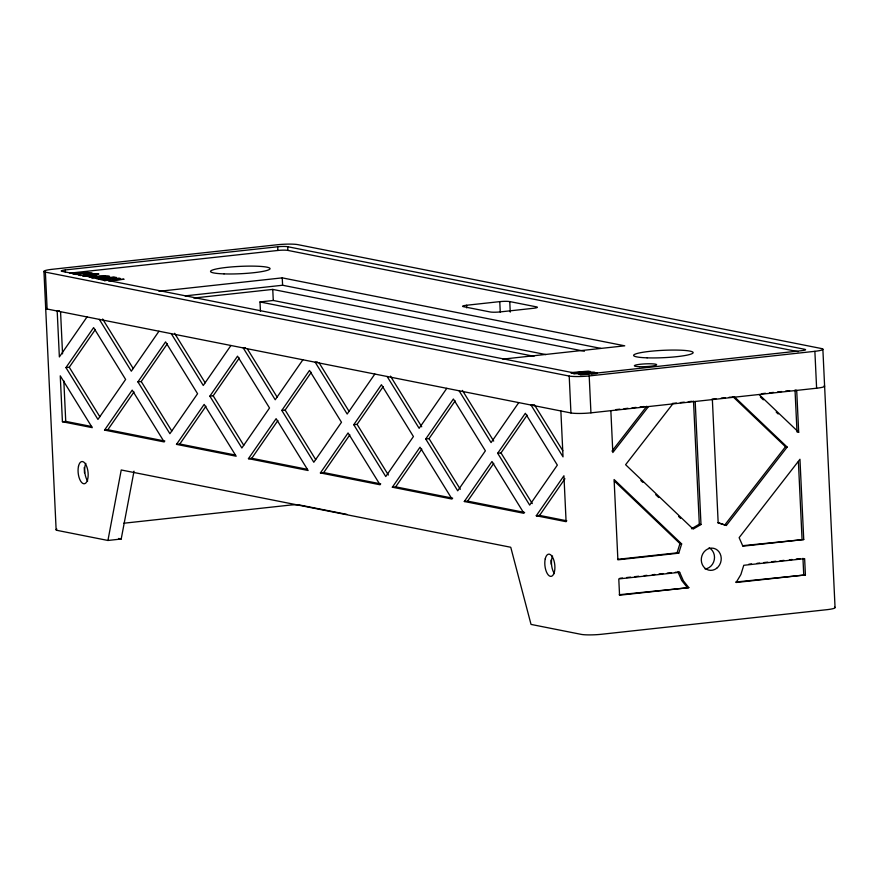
<?xml version="1.0" encoding="UTF-8"?>
<svg xmlns="http://www.w3.org/2000/svg" width="879" height="879" viewBox="0 0 879 879"><rect width="100%" height="100%" fill="white"/><g stroke="black" fill="none" stroke-linecap="round" stroke-linejoin="round"><path stroke-width="1.32" d="M56.871 529.092A15.328 1.89 -2.7 0 0 57.564 530.466L107.93 540.464L121.236 469.979L510.754 547.265L531.026 624.409L581.393 634.407A15.328 1.89 -2.7 0 0 601.379 634.286L827.062 609.663A15.328 1.89 -2.7 0 0 834.6 607.18M107.93 540.464L121.203 539.014L134.015 471.188M617.552 559.341L677.072 552.847L679.972 543.585L614.41 481.099M678.753 553.177L681.654 543.914L614.102 479.538L617.882 559.824L678.753 553.177L677.072 552.847M87.032 316.934L59.365 356.929L57.19 311.023L59.409 310.781M65.947 367.598L93.613 327.614L125.62 379.442L97.943 419.426L65.947 367.598L69.265 367.235L95.404 329.471M158.978 331.218L131.312 371.202L99.316 319.374M104.535 430.095L132.202 390.111L164.208 441.939L104.535 430.095L107.853 429.732L164.867 441.049M137.904 381.882L165.571 341.887L197.566 393.715L169.9 433.699L137.904 381.882L141.222 381.519L167.351 343.755M107.853 429.732L133.993 391.968M230.935 345.491L203.269 385.474L171.273 333.657M176.492 444.378L204.159 404.395L236.154 456.212L176.492 444.378L179.81 444.016L235.495 455.069M209.861 396.154L237.528 356.171L269.523 407.999L241.857 447.982L209.861 396.154L213.179 395.792L239.308 358.028M179.81 444.016L205.939 406.252M302.892 359.775L275.226 399.758L243.23 347.93L245.439 347.688M248.449 458.651L276.116 418.668L308.111 470.496L248.449 458.651L251.768 458.289L307.452 469.342M281.807 410.427L309.485 370.444L341.481 422.272L313.814 462.255L281.807 410.427L285.137 410.075L311.265 372.311M251.768 458.289L277.896 420.525M374.839 374.047L347.172 414.031L315.176 362.214L317.396 361.972M320.395 472.935L348.062 432.951L380.069 484.768L320.395 472.935L323.714 472.572L380.728 483.879M353.765 424.711L381.431 384.727L413.427 436.544L385.76 476.539L353.765 424.711L357.083 424.348L383.211 386.584M323.714 472.572L349.853 434.808M446.796 388.331L419.129 428.315L387.134 376.487M392.353 487.208L420.019 447.224L452.015 499.052L392.353 487.208L395.671 486.845L452.685 498.162M425.722 438.984L453.388 399L485.384 450.828L457.717 490.812L425.722 438.984L429.04 438.621L455.168 400.857M395.671 486.845L421.799 449.081M518.753 402.604L491.086 442.587L459.091 390.77M464.31 501.491L491.976 461.497L523.972 513.325L464.31 501.491L467.628 501.129L524.642 512.435M497.679 453.267L525.345 413.284L557.341 465.101L529.674 505.095L497.679 453.267L500.997 452.905L527.125 415.141M467.628 501.129L493.756 463.365M536.267 515.764L563.933 475.781L566.098 521.686L536.267 515.764L539.585 515.402L566.823 520.808M539.585 515.402L564.944 478.747M611.971 451.125L646.801 406.23M648.482 406.57L612.828 452.52L610.85 410.669M672.776 403.911L625.606 464.705L693.157 529.081L700.992 524.521L695.19 401.472M724.67 525.126L785.485 446.752L787.166 447.081L726.351 525.466L717.66 522.719M691.476 528.751L699.31 524.192L700.992 524.521M100.711 279.709L112.072 277.808L109.326 278.258C128.499 277.171 103.052 276.445 100.536 279.137M98.283 279.115L100.624 278.753L96.36 278.698M104.502 280.797L110.567 279.621L105.271 280.192M91.834 277.731L95.35 277.303L89.372 277.357M578.865 374.08L593.028 372.081L595.083 372.487L591.215 373.015L597.248 372.916M573.866 373.96L590.666 371.608L588.315 371.147L570.647 372.619M574.405 373.256L583.107 372.081L571.218 373.125M72.594 273.787L86.329 272.391L91.976 272.864L87.076 273.841L85.065 273.446L87.933 273.017L74.199 274.325L80.428 274.567L79.264 274.698M65.299 269.941L277.698 246.768A7.45 0.923 -2.7 0 1 287.697 246.713L804.801 349.315A7.45 0.923 -2.7 0 1 801.527 350.71L589.117 373.883A7.45 0.923 -2.7 0 1 579.118 373.938L62.013 271.336A7.45 0.923 -2.7 0 1 65.299 269.941L65.409 272.402M69.551 273.182L277.874 250.46A7.45 0.923 -2.7 0 1 287.872 250.405L798.242 351.677M102.085 279.994L118.786 278.171L120.236 278.467L112.248 279.951L124.082 279.225L108.655 280.906M158.978 291.312L282.247 277.863L624.749 345.821L502.832 359.126M185.062 295.882L282.598 285.246L600.917 348.403M193.787 298.036L272.754 289.411L584.359 351.248M260.448 311.331L259.997 301.936L273.281 300.486L545.936 354.589M466.573 305.255L499.766 301.629A7.45 0.923 -2.7 0 1 509.754 301.574L536.619 306.903A7.45 0.923 -2.7 0 1 533.344 308.298L500.151 311.913A7.45 0.923 -2.7 0 1 490.163 311.968L463.299 306.639A7.45 0.923 -2.7 0 1 466.573 305.255L466.705 307.892M62.42 421.744L92.251 427.655L60.255 375.838L62.42 421.744L65.738 421.382L91.68 426.524M45.378 272.116L569.207 376.058A15.328 1.89 -2.7 0 0 589.194 375.937L814.877 351.314A15.328 1.89 -2.7 0 0 821.436 348.534L297.607 244.593A15.328 1.89 -2.7 0 0 277.621 244.714L51.938 269.337A15.328 1.89 -2.7 0 0 45.378 272.116L47.125 309.023L570.943 412.965A15.328 1.89 -2.7 0 0 590.941 412.844L816.613 388.221A15.328 1.89 -2.7 0 0 824.161 385.738M533.256 404.801L531.037 405.043L563.032 456.871L560.868 410.965M615.893 409.603L619.926 409.164M623.958 408.724L627.991 408.285M632.023 407.845L636.055 407.406M640.088 406.966L644.12 406.527M672.424 403.439L676.369 403.011M680.324 402.582L684.28 402.142M688.235 401.714L692.191 401.285M712.001 399.121L715.956 398.692M721.23 398.11L725.186 397.682M729.141 397.253L734.778 397.154L787.166 447.081M761.423 393.726L765.455 393.287M769.488 392.847L773.52 392.408M777.552 391.968L781.585 391.529M785.617 391.089L789.65 390.65M123.774 523.236L289.883 505.117A7.45 0.923 -2.7 0 1 299.882 505.062L346.886 514.391M742.546 545.705L803.736 539.541L799.956 459.267L739.129 537.651L742.865 546.189L803.736 539.541M619.816 578.294L622.519 578.008M626.573 577.558L630.628 577.118M634.693 576.679L638.747 576.228M644.153 575.646L646.867 575.349M652.273 574.756L654.976 574.459M659.041 574.02L663.096 573.58M667.15 573.13L671.215 572.69M675.27 572.251L679.654 572.284L683.39 580.821L688.828 587.655L619.552 595.215L618.783 578.931L679.654 572.284M748.853 564.219L751.556 563.922M756.973 563.34L759.676 563.043M763.73 562.593L767.785 562.153M771.85 561.714L775.904 561.263M779.959 560.824L784.024 560.384M789.43 559.791L792.133 559.494M796.198 559.055L800.253 558.615M619.234 594.731L688.828 587.655M735.811 582.008L805.406 574.932L804.637 558.648L743.766 565.296L740.876 574.558L736.13 582.491L805.406 574.932M82.736 276.193L91.526 275.27C77.517 275.039 102.074 273.336 92.152 274.622C114.512 273.325 72.507 273.633 86.032 275.358L83.307 275.632M96.646 278.269C117.292 276.764 109.315 274.962 98.426 276.325L105.832 276.489L91.812 277.907M580.261 374.904L588.447 374.234M591.171 374.004L596.621 373.564M259.997 301.936L534.003 356.303M79 275.182L80.967 275.577M798.681 432.248L797 431.919L795.023 390.067L796.704 390.397L798.681 432.248L759.071 394.506M679.972 543.585L681.654 543.914M118.522 538.475L121.203 539.014M726.351 525.466L718.165 522.653L712.364 399.593M760.357 397L763.335 399.835M776.201 412.097L778.179 413.987M733.097 396.825L785.485 446.752M640.813 480.472L642.802 482.362M655.723 494.668L658.701 497.514M678.566 516.445L680.555 518.335M687.147 587.315L681.708 580.492L677.973 571.954M534.355 404.681L562.802 450.751M462.409 390.408L493.69 441.071M500.997 452.905L532.278 503.579M390.452 376.124L421.733 426.798M429.04 438.621L460.321 489.295M319.209 363.005L349.073 411.372M357.083 424.348L388.375 475.023M247.252 348.721L277.116 397.088M285.137 410.075L315.704 459.596M174.591 333.295L205.17 382.815M213.179 395.792L243.758 445.312M102.634 319.011L133.212 368.532M141.222 381.519L171.801 431.04M69.265 367.235L99.843 416.756M822.865 349.161L835.05 607.51M814.877 351.314L816.613 388.221M798.396 461.651L802.055 539.212M802.956 558.319L803.725 574.602M693.509 401.143L699.31 524.192M589.194 375.937L590.941 412.844M569.207 376.058L570.943 412.965M550.979 560.11L551.177 564.197M509.754 301.574L510.259 312.122M499.766 301.629L500.261 312.177M287.697 246.713L287.872 250.405M282.247 277.863L282.598 285.246M277.698 246.768L277.874 250.46M272.754 289.411L273.281 300.486M114.149 277.215L114.27 279.676M113.039 277.149L113.16 279.61M104.854 277.786L104.964 280.247M104.008 278.028L104.129 280.489M96.371 273.688L96.481 276.138M95.712 273.633L95.833 276.094M95.02 273.611L95.13 276.072M84.241 467.496L84.494 472.946M60.574 312.012L62.552 353.863M63.826 380.871L65.738 421.382M43.95 271.49L56.135 529.839M47.125 309.023A15.328 1.89 -2.7 0 1 46.422 307.65M709.067 547.771A11.174 9.922 -78.8 0 1 714.297 559.725A11.174 9.922 -78.8 0 1 705.068 568.977M87.68 481.011A11.174 4.944 83.8 0 1 85.823 463.387M554.429 573.624A11.174 4.944 83.8 0 1 552.561 556M588.798 373.344L581.568 374.3L589.864 373.553L588.798 373.344M94.086 275.457L91.614 275.731L97.206 276.083L94.086 275.457M224.013 273.885A29.787 3.681 -2.7 0 0 269.996 268.875A29.787 3.681 -2.7 0 0 226.859 267.381A29.787 3.681 -2.7 0 0 224.013 273.885M647.098 357.841A29.787 3.681 -2.7 0 0 693.091 352.82A29.787 3.681 -2.7 0 0 649.944 351.336A29.787 3.681 -2.7 0 0 647.098 357.841M639.374 366.686A11.174 1.384 -2.7 0 0 656.624 364.807A11.174 1.384 -2.7 0 0 640.439 364.247A11.174 1.384 -2.7 0 0 639.374 366.686M716.693 568.284A11.174 9.922 -78.8 0 0 715.792 549.1A11.174 9.922 -78.8 0 0 701.299 560.319A11.174 9.922 -78.8 0 0 716.693 568.284M78.495 466.244A11.174 4.944 83.8 0 0 83.637 483.725A11.174 4.944 83.8 0 0 87.219 467.98A11.174 4.944 83.8 0 0 78.495 466.244M545.233 558.857A11.174 4.944 83.8 0 0 550.375 576.338A11.174 4.944 83.8 0 0 553.957 560.593A11.174 4.944 83.8 0 0 545.233 558.857"/></g></svg>
